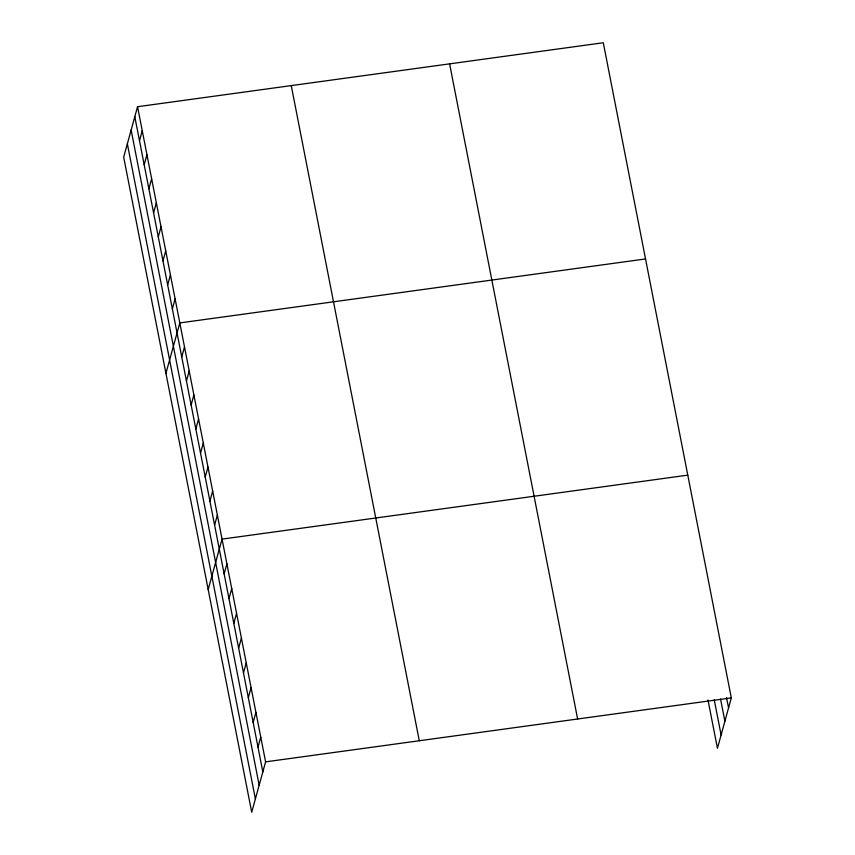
<?xml version="1.0" encoding="UTF-8"?>
<svg xmlns="http://www.w3.org/2000/svg" width="855" height="855" viewBox="0 0 855 855"><rect width="100%" height="100%" fill="white"/><g stroke="black" fill="none" stroke-linecap="round" stroke-linejoin="round"><path stroke-width="1.28" d="M137.559 106.715L123.686 157.106L251.712 812.25L265.595 761.858L137.559 106.715L603.288 42.75L731.314 697.894L717.441 748.285L708.015 700.085M139.493 140.765L142.251 130.74M144.185 164.78L146.953 154.755M148.888 188.805L151.645 178.781M153.579 212.831L156.337 202.806M158.271 236.846L161.029 226.821M162.963 260.871L165.731 250.846M167.666 284.897L170.423 274.872M172.357 308.912L175.115 298.887M165.934 373.304L179.807 322.912L645.536 258.947M181.741 356.963L184.509 346.938M186.443 380.977L189.201 370.952M191.135 405.003L193.893 394.978M195.827 429.028L198.584 419.003M200.519 453.043L203.287 443.018M205.221 477.069L207.979 467.044M209.913 501.094L212.671 491.069M214.605 525.109L217.362 515.084M208.182 589.501L222.065 539.11L687.783 475.145M224.138 573.887L226.896 563.862M228.969 598.628L231.737 588.614M233.81 623.38L236.568 613.356M238.641 648.133L241.409 638.108M243.483 672.885L246.24 662.86M248.324 697.637L251.081 687.612M253.155 722.379L255.912 712.365M257.996 747.131L260.754 737.106M265.595 761.858L731.314 697.894M726.526 697.498L728.556 707.919M720.562 699.091L724.89 721.235M714.235 699.796L721.107 734.969M449.602 63.858L577.627 719.002M291.256 85.607L419.281 740.751M134.801 116.74L262.827 771.883M131.136 130.056L259.161 785.2M127.352 143.779L255.378 798.933"/></g></svg>
